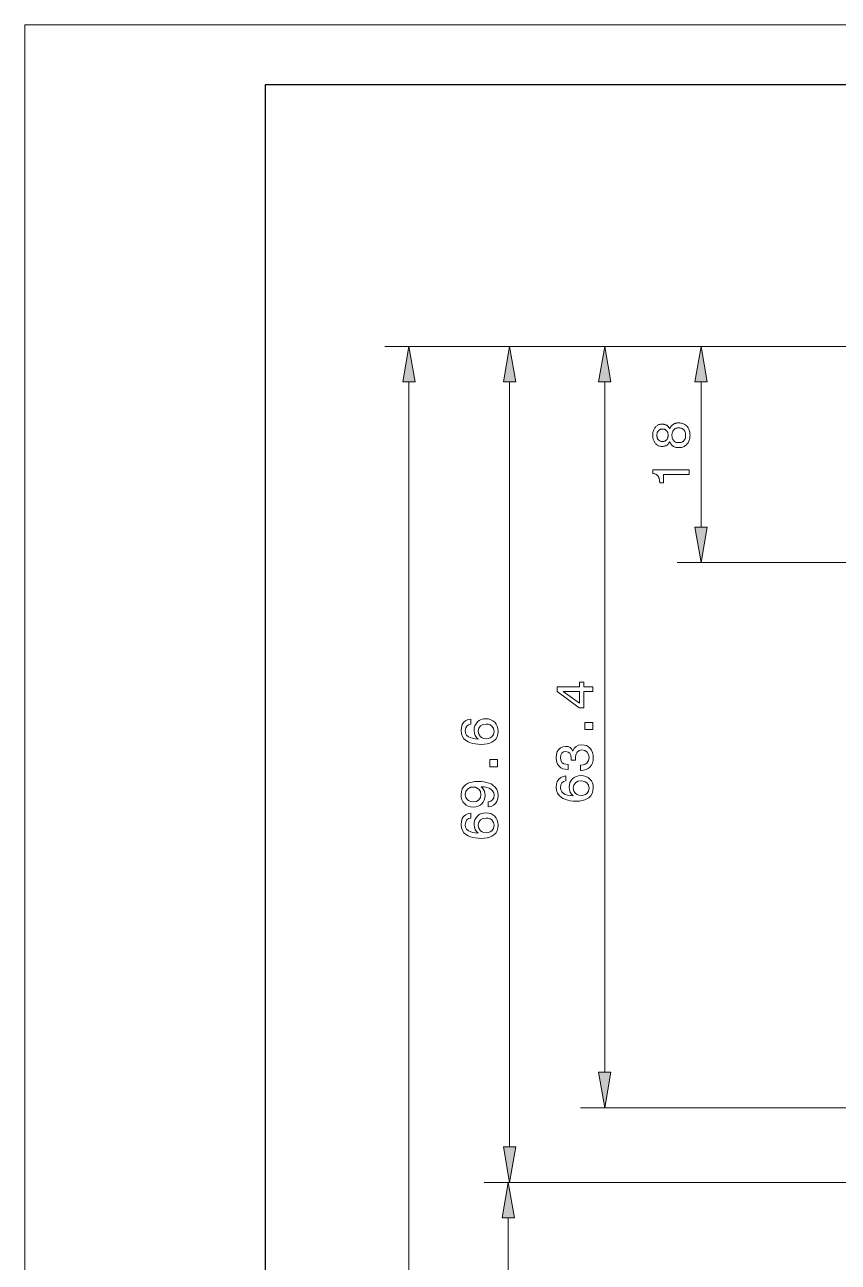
# Model space of a CAD drawing. Extents: x 0 to 297, y 0 to 420.
# Drawn here: x 0 to 67.7, y 317 to 420 of the extents above; entities that cross this region are included whole.
import ezdxf

# ---------------------------------------------------------------- set-up
doc = ezdxf.new("R2010")
doc.units = 0

msp = doc.modelspace()

# ---------------------------------------------------------------- linework, layer by layer
at = {"lineweight": 13}
for p, q in [((297, 420), (0, 420)), ((0, 420), (0, 0)), ((90.11, 393.22), (29.98, 393.22)), ((90.11, 393.22), (38.36, 393.22)), ((90.11, 393.22), (46.27, 393.22)), ((90.11, 393.22), (54.29, 393.22)), ((31.98, 147.18), (31.98, 390.27)), ((40.36, 326.58), (40.36, 390.27)), ((48.27, 332.78), (48.27, 390.27)), ((86.7, 375.22), (54.29, 375.22)), ((81.65, 329.82), (46.27, 329.82)), ((81.95, 323.62), (38.25, 323.62)), ((81.95, 323.62), (38.36, 323.62)), ((40.25, 290.68), (40.25, 320.67))]:
    msp.add_line(p, q, dxfattribs=at)
at = {"color": 3, "lineweight": 30}
for p, q in [((20, 415), (20, 5)), ((292, 415), (20, 415))]:
    msp.add_line(p, q, dxfattribs=at)
at = {"lineweight": 13, "ltscale": 0.302279}
msp.add_line((56.29, 378.18), (56.29, 390.27), dxfattribs=at)
at = {"lineweight": 13}
for points in [[(32.5, 390.27), (31.98, 393.22), (31.46, 390.27)], [(40.88, 390.27), (40.36, 393.22), (39.84, 390.27)], [(48.79, 390.27), (48.27, 393.22), (47.75, 390.27)], [(56.81, 390.27), (56.29, 393.22), (55.77, 390.27)], [(53.68, 385.29), (53.66, 385.25), (53.64, 385.21), (53.62, 385.18), (53.59, 385.14), (53.57, 385.11), (53.54, 385.08), (53.52, 385.06), (53.49, 385.03), (53.46, 385.01), (53.43, 384.99), (53.4, 384.97), (53.36, 384.95), (53.33, 384.94), (53.29, 384.92), (53.26, 384.91), (53.22, 384.9), (53.18, 384.9), (53.13, 384.89), (53.09, 384.89), (53.05, 384.89), (52.98, 384.89), (52.91, 384.9), (52.85, 384.91), (52.79, 384.93), (52.73, 384.95), (52.68, 384.98), (52.63, 385.02), (52.58, 385.05), (52.53, 385.1), (52.49, 385.15), (52.45, 385.2), (52.41, 385.26), (52.38, 385.32), (52.35, 385.38), (52.33, 385.44), (52.31, 385.51), (52.29, 385.59), (52.28, 385.66), (52.27, 385.74), (52.27, 385.82), (52.27, 385.9), (52.28, 385.98), (52.29, 386.06), (52.31, 386.13), (52.33, 386.2), (52.35, 386.26), (52.38, 386.33), (52.41, 386.39), (52.45, 386.44), (52.49, 386.49), (52.53, 386.54), (52.58, 386.59), (52.63, 386.62), (52.68, 386.66), (52.73, 386.69), (52.79, 386.71), (52.85, 386.73), (52.91, 386.74), (52.98, 386.75), (53.05, 386.75), (53.09, 386.75), (53.13, 386.75), (53.18, 386.74), (53.22, 386.73), (53.26, 386.73), (53.29, 386.72), (53.33, 386.7), (53.37, 386.69), (53.4, 386.67), (53.43, 386.65), (53.46, 386.63), (53.49, 386.61), (53.52, 386.59), (53.55, 386.56), (53.57, 386.53), (53.59, 386.5), (53.62, 386.47), (53.64, 386.43), (53.66, 386.4), (53.68, 386.36), (53.7, 386.4), (53.72, 386.45), (53.74, 386.49), (53.77, 386.53), (53.79, 386.57), (53.82, 386.61), (53.85, 386.64), (53.89, 386.67), (53.92, 386.7), (53.96, 386.73), (54, 386.75), (54.04, 386.77), (54.08, 386.79), (54.13, 386.81), (54.17, 386.82), (54.22, 386.83), (54.27, 386.84), (54.32, 386.85), (54.38, 386.85), (54.43, 386.85), (54.52, 386.85), (54.6, 386.84), (54.67, 386.83), (54.75, 386.81), (54.82, 386.78), (54.89, 386.75), (54.95, 386.72), (55.01, 386.67), (55.07, 386.63), (55.12, 386.57), (55.17, 386.52), (55.21, 386.45), (55.25, 386.39), (55.28, 386.32), (55.31, 386.25), (55.34, 386.17), (55.35, 386.09), (55.37, 386), (55.37, 385.91), (55.38, 385.82), (55.37, 385.73), (55.37, 385.64), (55.35, 385.55), (55.34, 385.47), (55.31, 385.4), (55.28, 385.32), (55.25, 385.25), (55.21, 385.19), (55.17, 385.13), (55.12, 385.07), (55.07, 385.02), (55.01, 384.97), (54.95, 384.93), (54.89, 384.89), (54.82, 384.86), (54.75, 384.83), (54.67, 384.81), (54.6, 384.8), (54.52, 384.79), (54.43, 384.79), (54.38, 384.79), (54.32, 384.79), (54.27, 384.8), (54.22, 384.81), (54.17, 384.82), (54.13, 384.83), (54.08, 384.85), (54.04, 384.87), (54, 384.89), (53.96, 384.92), (53.92, 384.94), (53.89, 384.97), (53.85, 385), (53.82, 385.03), (53.79, 385.07), (53.77, 385.11), (53.74, 385.15), (53.72, 385.19), (53.7, 385.24)], [(54.42, 385.21), (54.48, 385.21), (54.53, 385.21), (54.58, 385.22), (54.62, 385.23), (54.67, 385.25), (54.71, 385.26), (54.75, 385.29), (54.79, 385.31), (54.82, 385.34), (54.86, 385.37), (54.89, 385.4), (54.91, 385.44), (54.94, 385.48), (54.96, 385.52), (54.98, 385.57), (54.99, 385.61), (55, 385.66), (55.01, 385.71), (55.01, 385.77), (55.01, 385.82), (55.01, 385.88), (55.01, 385.93), (55, 385.98), (54.99, 386.03), (54.98, 386.08), (54.96, 386.12), (54.94, 386.16), (54.91, 386.2), (54.89, 386.24), (54.86, 386.27), (54.82, 386.3), (54.79, 386.33), (54.75, 386.36), (54.71, 386.38), (54.67, 386.4), (54.62, 386.41), (54.58, 386.42), (54.53, 386.43), (54.48, 386.44), (54.42, 386.44), (54.37, 386.44), (54.32, 386.43), (54.28, 386.42), (54.24, 386.41), (54.19, 386.4), (54.15, 386.38), (54.12, 386.36), (54.08, 386.33), (54.05, 386.31), (54.02, 386.27), (53.99, 386.24), (53.97, 386.2), (53.94, 386.16), (53.92, 386.12), (53.91, 386.08), (53.89, 386.03), (53.88, 385.98), (53.88, 385.93), (53.87, 385.88), (53.87, 385.82), (53.87, 385.76), (53.88, 385.71), (53.88, 385.66), (53.89, 385.61), (53.91, 385.56), (53.92, 385.52), (53.94, 385.48), (53.97, 385.44), (53.99, 385.4), (54.02, 385.37), (54.05, 385.34), (54.08, 385.31), (54.12, 385.29), (54.15, 385.26), (54.19, 385.25), (54.24, 385.23), (54.28, 385.22), (54.32, 385.21), (54.37, 385.21)], [(53.08, 385.3), (53.12, 385.3), (53.16, 385.31), (53.2, 385.31), (53.24, 385.32), (53.27, 385.34), (53.31, 385.35), (53.34, 385.37), (53.37, 385.39), (53.4, 385.42), (53.43, 385.44), (53.45, 385.47), (53.47, 385.5), (53.49, 385.54), (53.51, 385.57), (53.52, 385.61), (53.54, 385.65), (53.54, 385.69), (53.55, 385.73), (53.55, 385.77), (53.56, 385.82), (53.55, 385.87), (53.55, 385.91), (53.54, 385.96), (53.54, 386), (53.52, 386.04), (53.51, 386.07), (53.49, 386.11), (53.47, 386.14), (53.45, 386.17), (53.43, 386.2), (53.4, 386.23), (53.37, 386.25), (53.34, 386.27), (53.31, 386.29), (53.27, 386.31), (53.24, 386.32), (53.2, 386.33), (53.16, 386.34), (53.12, 386.34), (53.08, 386.34), (53.04, 386.34), (53, 386.34), (52.96, 386.33), (52.92, 386.32), (52.89, 386.31), (52.85, 386.29), (52.82, 386.28), (52.79, 386.25), (52.77, 386.23), (52.74, 386.2), (52.72, 386.18), (52.7, 386.14), (52.68, 386.11), (52.66, 386.08), (52.65, 386.04), (52.64, 386), (52.63, 385.96), (52.62, 385.91), (52.62, 385.87), (52.62, 385.82), (52.62, 385.77), (52.62, 385.73), (52.63, 385.68), (52.64, 385.64), (52.65, 385.6), (52.66, 385.57), (52.68, 385.53), (52.7, 385.5), (52.72, 385.47), (52.74, 385.44), (52.77, 385.41), (52.79, 385.39), (52.82, 385.37), (52.85, 385.35), (52.89, 385.33), (52.92, 385.32), (52.96, 385.31), (53, 385.31), (53.04, 385.3)], [(55.29, 382.55), (53.16, 382.55), (53.16, 381.85), (52.85, 381.85), (52.85, 381.92), (52.84, 381.99), (52.84, 382.06), (52.83, 382.12), (52.81, 382.18), (52.8, 382.24), (52.78, 382.29), (52.76, 382.34), (52.74, 382.38), (52.71, 382.42), (52.68, 382.46), (52.65, 382.49), (52.61, 382.52), (52.57, 382.55), (52.53, 382.57), (52.49, 382.59), (52.44, 382.61), (52.39, 382.62), (52.33, 382.64), (52.27, 382.65), (52.27, 382.94), (55.29, 382.94)], [(55.77, 378.18), (56.29, 375.22), (56.81, 378.18)], [(47.27, 364.49), (46.53, 364.49), (46.53, 363.14), (46.15, 363.14), (44.31, 364.48), (44.31, 364.88), (46.18, 364.88), (46.18, 365.27), (46.53, 365.27), (46.53, 364.88), (47.27, 364.88)], [(46.18, 363.51), (46.18, 364.49), (44.82, 364.49)], [(37.14, 362.19), (37.14, 361.78), (36.94, 361.72), (36.79, 361.61), (36.7, 361.45), (36.67, 361.23), (36.69, 361.03), (36.78, 360.86), (36.93, 360.72), (37.08, 360.65), (37.26, 360.59), (37.48, 360.54), (37.73, 360.52), (37.59, 360.66), (37.49, 360.83), (37.43, 361.03), (37.4, 361.24), (37.42, 361.45), (37.47, 361.64), (37.56, 361.8), (37.68, 361.95), (37.83, 362.06), (37.99, 362.15), (38.19, 362.2), (38.4, 362.21), (38.61, 362.2), (38.8, 362.14), (38.97, 362.05), (39.12, 361.93), (39.25, 361.78), (39.33, 361.6), (39.39, 361.4), (39.4, 361.18), (39.38, 360.93), (39.31, 360.71), (39.2, 360.52), (39.04, 360.37), (38.88, 360.27), (38.7, 360.19), (38.49, 360.13), (38.26, 360.1), (38, 360.08), (37.74, 360.09), (37.5, 360.12), (37.29, 360.16), (37.09, 360.22), (36.91, 360.29), (36.76, 360.39), (36.56, 360.55), (36.43, 360.75), (36.34, 360.97), (36.32, 361.23), (36.34, 361.5), (36.41, 361.73), (36.53, 361.91), (36.7, 362.06), (36.9, 362.15)], [(38.4, 361.78), (38.13, 361.74), (37.93, 361.62), (37.8, 361.43), (37.75, 361.19), (37.8, 360.93), (37.93, 360.72), (38.06, 360.63), (38.21, 360.58), (38.4, 360.56), (38.59, 360.58), (38.75, 360.63), (38.88, 360.72), (39.01, 360.92), (39.06, 361.17), (39.01, 361.42), (38.87, 361.61), (38.74, 361.7), (38.58, 361.76)], [(47.27, 361.31), (46.62, 361.31), (46.62, 361.92), (47.27, 361.92)], [(46.27, 357.92), (46.27, 358.36), (46.48, 358.38), (46.65, 358.44), (46.79, 358.53), (46.92, 358.73), (46.97, 358.99), (46.93, 359.25), (46.81, 359.45), (46.62, 359.58), (46.37, 359.62), (46.15, 359.58), (45.98, 359.45), (45.87, 359.25), (45.84, 358.98), (45.84, 358.89), (45.84, 358.77), (45.49, 358.77), (45.49, 358.86), (45.49, 358.93), (45.46, 359.18), (45.38, 359.35), (45.24, 359.45), (45.04, 359.49), (44.84, 359.46), (44.69, 359.36), (44.61, 359.2), (44.58, 358.98), (44.62, 358.73), (44.74, 358.55), (44.87, 358.47), (45.03, 358.43), (45.23, 358.41), (45.23, 358), (45.2, 358), (44.99, 358.02), (44.8, 358.06), (44.63, 358.14), (44.49, 358.26), (44.34, 358.45), (44.26, 358.68), (44.23, 358.95), (44.25, 359.24), (44.32, 359.48), (44.44, 359.67), (44.6, 359.81), (44.79, 359.89), (45.02, 359.92), (45.22, 359.9), (45.39, 359.82), (45.52, 359.7), (45.62, 359.53), (45.73, 359.76), (45.89, 359.92), (46.1, 360.02), (46.36, 360.05), (46.56, 360.03), (46.75, 359.98), (46.91, 359.88), (47.05, 359.75), (47.17, 359.59), (47.25, 359.4), (47.3, 359.19), (47.31, 358.96), (47.3, 358.73), (47.25, 358.53), (47.16, 358.36), (47.04, 358.2), (46.89, 358.08), (46.72, 357.99), (46.52, 357.94), (46.3, 357.92)], [(39.36, 358.21), (38.71, 358.21), (38.71, 358.82), (39.36, 358.82)], [(38.58, 354.89), (38.58, 355.31), (38.78, 355.35), (38.93, 355.46), (39.03, 355.63), (39.06, 355.85), (39.03, 356.05), (38.94, 356.22), (38.79, 356.36), (38.65, 356.44), (38.46, 356.5), (38.25, 356.54), (37.99, 356.56), (38.13, 356.42), (38.24, 356.25), (38.3, 356.05), (38.32, 355.84), (38.3, 355.63), (38.25, 355.45), (38.16, 355.28), (38.04, 355.14), (37.9, 355.02), (37.73, 354.93), (37.54, 354.88), (37.32, 354.87), (37.11, 354.88), (36.92, 354.94), (36.75, 355.03), (36.6, 355.15), (36.47, 355.31), (36.39, 355.48), (36.33, 355.68), (36.32, 355.9), (36.34, 356.15), (36.41, 356.37), (36.52, 356.56), (36.68, 356.71), (36.84, 356.82), (37.02, 356.9), (37.23, 356.95), (37.47, 356.99), (37.73, 357), (37.98, 356.99), (38.22, 356.96), (38.44, 356.92), (38.64, 356.86), (38.81, 356.79), (38.97, 356.7), (39.16, 356.53), (39.3, 356.33), (39.38, 356.1), (39.4, 355.84), (39.38, 355.57), (39.3, 355.34), (39.18, 355.15), (39.01, 355.01), (38.81, 354.92)], [(37.33, 355.3), (37.59, 355.34), (37.8, 355.46), (37.93, 355.65), (37.97, 355.89), (37.93, 356.16), (37.8, 356.36), (37.67, 356.45), (37.51, 356.51), (37.32, 356.53), (37.14, 356.51), (36.98, 356.45), (36.84, 356.36), (36.71, 356.16), (36.67, 355.91), (36.71, 355.66), (36.85, 355.47), (36.98, 355.38), (37.14, 355.32)], [(45.05, 357.46), (45.05, 357.05), (44.85, 357), (44.7, 356.89), (44.61, 356.72), (44.58, 356.5), (44.61, 356.3), (44.69, 356.13), (44.84, 356), (44.99, 355.92), (45.17, 355.86), (45.39, 355.82), (45.64, 355.79), (45.5, 355.94), (45.4, 356.11), (45.34, 356.3), (45.31, 356.52), (45.33, 356.72), (45.38, 356.91), (45.47, 357.07), (45.59, 357.22), (45.74, 357.34), (45.9, 357.42), (46.1, 357.47), (46.31, 357.49), (46.52, 357.47), (46.71, 357.42), (46.89, 357.33), (47.04, 357.2), (47.16, 357.05), (47.25, 356.88), (47.3, 356.68), (47.31, 356.46), (47.29, 356.21), (47.22, 355.99), (47.11, 355.8), (46.95, 355.64), (46.79, 355.54), (46.61, 355.46), (46.4, 355.4), (46.17, 355.37), (45.91, 355.36), (45.65, 355.37), (45.41, 355.39), (45.2, 355.43), (45, 355.49), (44.82, 355.57), (44.67, 355.66), (44.48, 355.83), (44.34, 356.02), (44.26, 356.25), (44.23, 356.5), (44.25, 356.77), (44.32, 357), (44.44, 357.19), (44.61, 357.33), (44.81, 357.42)], [(46.31, 357.05), (46.04, 357.01), (45.84, 356.89), (45.71, 356.7), (45.66, 356.46), (45.71, 356.2), (45.84, 356), (45.97, 355.91), (46.12, 355.85), (46.31, 355.83), (46.5, 355.85), (46.66, 355.9), (46.79, 356), (46.92, 356.19), (46.97, 356.45), (46.92, 356.69), (46.78, 356.89), (46.65, 356.98), (46.49, 357.03)], [(37.14, 354.36), (37.14, 353.95), (36.94, 353.9), (36.79, 353.79), (36.7, 353.62), (36.67, 353.4), (36.69, 353.2), (36.78, 353.03), (36.93, 352.9), (37.08, 352.82), (37.26, 352.76), (37.48, 352.72), (37.73, 352.69), (37.59, 352.84), (37.49, 353.01), (37.43, 353.2), (37.4, 353.42), (37.42, 353.62), (37.47, 353.81), (37.56, 353.97), (37.68, 354.12), (37.83, 354.24), (37.99, 354.32), (38.19, 354.37), (38.4, 354.39), (38.61, 354.37), (38.8, 354.32), (38.97, 354.23), (39.12, 354.1), (39.25, 353.95), (39.33, 353.78), (39.39, 353.58), (39.4, 353.36), (39.38, 353.11), (39.31, 352.89), (39.2, 352.7), (39.04, 352.54), (38.88, 352.44), (38.7, 352.36), (38.49, 352.3), (38.26, 352.27), (38, 352.26), (37.74, 352.27), (37.5, 352.29), (37.29, 352.33), (37.09, 352.39), (36.91, 352.47), (36.76, 352.56), (36.56, 352.73), (36.43, 352.92), (36.34, 353.15), (36.32, 353.4), (36.34, 353.67), (36.41, 353.9), (36.53, 354.09), (36.7, 354.23), (36.9, 354.32)], [(38.4, 353.95), (38.13, 353.91), (37.93, 353.79), (37.8, 353.6), (37.75, 353.36), (37.8, 353.1), (37.93, 352.9), (38.06, 352.81), (38.21, 352.75), (38.4, 352.73), (38.59, 352.75), (38.75, 352.8), (38.88, 352.9), (39.01, 353.09), (39.06, 353.35), (39.01, 353.59), (38.87, 353.79), (38.74, 353.88), (38.58, 353.93)], [(47.75, 332.78), (48.27, 329.82), (48.79, 332.78)], [(39.84, 326.58), (40.36, 323.62), (40.88, 326.58)], [(40.77, 320.67), (40.25, 323.62), (39.73, 320.67)]]:
    msp.add_lwpolyline(points, close=True, dxfattribs=at)
for points in [[(32.5, 390.27), (31.98, 393.22), (32.5, 390.27), (31.46, 390.27)], [(40.88, 390.27), (40.36, 393.22), (40.88, 390.27), (39.84, 390.27)], [(48.79, 390.27), (48.27, 393.22), (48.79, 390.27), (47.75, 390.27)], [(56.81, 390.27), (56.29, 393.22), (56.81, 390.27), (55.77, 390.27)], [(55.77, 378.18), (56.29, 375.22), (55.77, 378.18), (56.81, 378.18)], [(47.75, 332.78), (48.27, 329.82), (47.75, 332.78), (48.79, 332.78)], [(39.84, 326.58), (40.36, 323.62), (39.84, 326.58), (40.88, 326.58)], [(40.77, 320.67), (40.25, 323.62), (40.77, 320.67), (39.73, 320.67)]]:
    msp.add_solid(points, dxfattribs=at)

doc.saveas('drawing.dxf')
